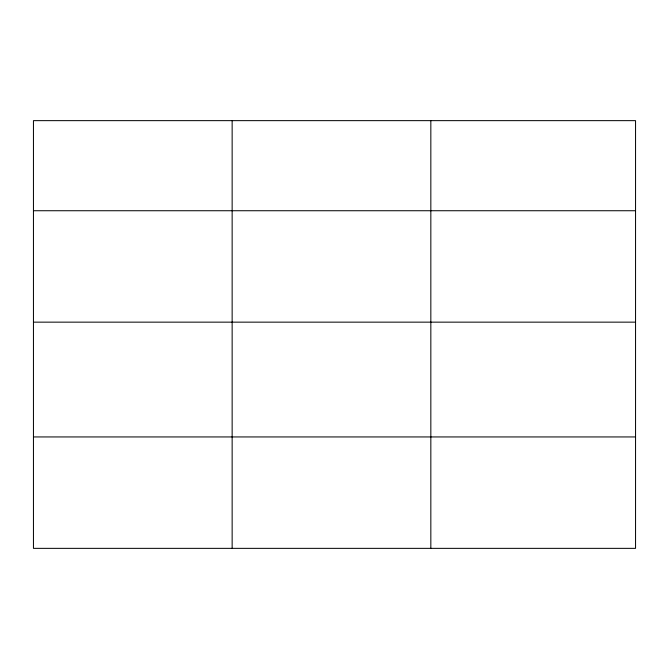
<?xml version="1.0" encoding="UTF-8"?>
<svg xmlns="http://www.w3.org/2000/svg" width="669" height="669" viewBox="0 0 669 669"><rect width="100%" height="100%" fill="white"/><g stroke="black" fill="none" stroke-linecap="round" stroke-linejoin="round"><path stroke-width="1" d="M635.55 322.149L635.55 120.646L33.45 120.646L33.45 548.354L635.55 548.354L635.55 322.149L33.45 322.149M33.45 210.735L635.55 210.735M33.45 436.941L635.55 436.941M430.836 120.646L430.836 548.354M232.143 120.646L232.143 548.354"/></g></svg>
